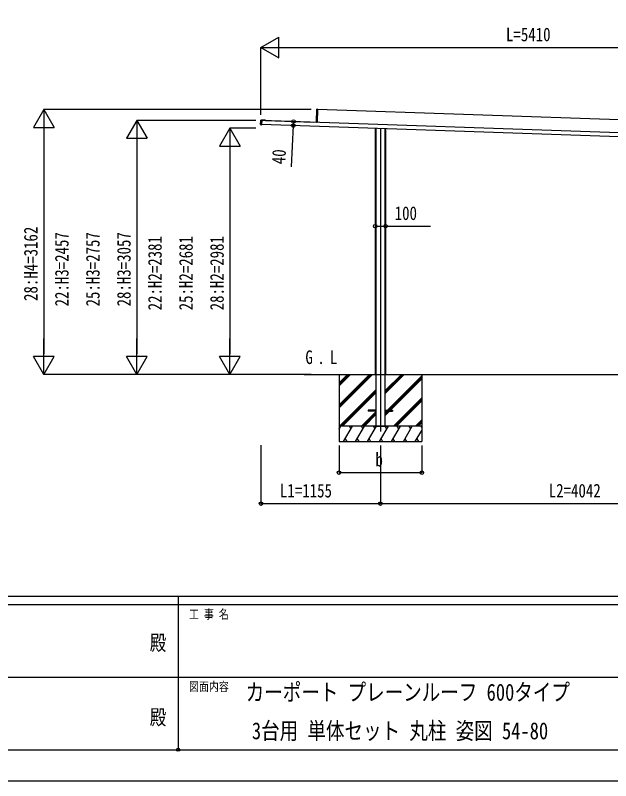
# Model space of a CAD drawing. Units: millimetres, scale not verified. Extents: x -16820 to 16820, y -11880 to 11880.
# Drawn here: x -1594 to 4161, y -11880 to -4477 of the extents above; entities that cross this region are included whole.
import ezdxf
from ezdxf.enums import TextEntityAlignment as Align

# ---------------------------------------------------------------- set-up
doc = ezdxf.new("R2010")
doc.units = ezdxf.units.MM
doc.header["$LTSCALE"] = 60
doc.header["$PDMODE"] = 32
doc.header["$PDSIZE"] = 30
for name, color, linetype in [('0-2_USER1', 3, 'Continuous'), ('0-3_YKK_12', 2, 'Continuous'), ('0-4_YKK_A1', 4, 'Continuous'), ('0-5_YKK_D', 6, 'Continuous'), ('0-6_YKK_ZWAK', 7, 'Continuous')]:
    doc.layers.add(name, color=color, linetype=linetype)
doc.styles.add('ＭＳ ゴシック', font='')
doc.styles.get('ＭＳ ゴシック').set_extended_font_data('MS Gothic')

msp = doc.modelspace()

# ---------------------------------------------------------------- linework, layer by layer
at = {"layer": '0-3_YKK_12'}
msp.add_line((1935.17, -5570.72), (1935.17, -8502.5), dxfattribs=at)
at = {"layer": '0-4_YKK_A1'}
for p, q in [((1316.46, -5511.7), (1320.86, -5385.61)), ((1321.33, -5385.63), (1316.93, -5511.71)), ((1316.96, -5511.72), (1321.36, -5385.63)), ((1321.33, -5385.63), (1320.86, -5385.61)), ((1321.36, -5385.63), (1321.33, -5385.63)), ((1321.83, -5385.65), (1321.36, -5385.63)), ((1327.37, -5385.5), (1321.83, -5385.65)), ((1327.37, -5385.5), (1322.99, -5510.93)), ((6073.18, -5553.73), (1327.29, -5388)), ((777.47, -5532.71), (778.83, -5493.73)), ((779.18, -5533.8), (780.61, -5492.75)), ((779.64, -5533.82), (779.18, -5533.8)), ((787.14, -5535.04), (779.63, -5534.32)), ((781.08, -5492.76), (779.64, -5533.82)), ((779.64, -5533.82), (787.15, -5534.54)), ((780.37, -5535.81), (785.36, -5535.99)), ((781.08, -5492.76), (780.61, -5492.75)), ((788.62, -5492.56), (781.08, -5492.76)), ((795.43, -5491.31), (781.94, -5490.84)), ((785.36, -5535.99), (785.4, -5534.87)), ((786.93, -5491.01), (786.9, -5492.11)), ((787.15, -5534.54), (787.14, -5535.04)), ((788.62, -5492.56), (787.15, -5534.54)), ((6181.85, -5721.93), (787.19, -5533.54)), ((6183.24, -5681.95), (788.59, -5493.56)), ((795.36, -5493.31), (795.43, -5491.31)), ((801.43, -5491.52), (795.43, -5491.31)), ((801.36, -5493.52), (801.43, -5491.52)), ((811.42, -5491.87), (801.43, -5491.52)), ((811.35, -5493.87), (811.42, -5491.87)), ((817.35, -5494.08), (817.42, -5492.08)), ((824.36, -5494.81), (824.37, -5494.51)), ((824.37, -5494.51), (824.4, -5493.91)), ((1287.94, -5511), (1287.95, -5510.7)), ((1287.95, -5510.7), (1287.97, -5510.1)), ((1287.97, -5510.1), (1287.98, -5509.8)), ((1316.93, -5511.71), (1316.46, -5511.7)), ((1317.4, -5511.93), (1318.95, -5511.99)), ((1318.96, -5511.79), (1318.95, -5511.99)), ((1318.95, -5511.99), (1318.95, -5512.14)), ((1319.48, -5511.3), (1322.48, -5511.41)), ((1319.95, -5512.18), (1319.98, -5511.32)), ((1885.17, -5571.88), (1885.17, -7950)), ((1892.03, -5572.12), (1892.03, -8450)), ((1978.3, -5575.13), (1978.3, -8450)), ((1985.17, -5575.37), (1985.17, -7950)), ((1197.68, -7950), (6696.09, -7950)), ((1535.17, -7950), (1535.17, -8600)), ((1535.17, -8243.98), (1829.15, -7950)), ((1535.17, -8258.12), (1843.29, -7950)), ((1535.17, -8272.26), (1857.43, -7950)), ((1535.17, -8031.84), (1617.01, -7950)), ((1535.17, -8045.99), (1631.15, -7950)), ((1535.17, -8060.13), (1645.3, -7950)), ((1978.3, -8137.49), (2165.8, -7950)), ((1978.3, -8123.35), (2151.66, -7950)), ((1978.3, -8109.21), (2137.51, -7950)), ((2004.14, -8295.5), (2335.17, -7964.48)), ((2018.28, -8295.5), (2335.17, -7978.62)), ((2032.43, -8295.5), (2335.17, -7992.76)), ((2335.17, -7950), (2335.17, -8600)), ((1541.27, -8450), (1892.03, -8099.25)), ((1555.42, -8450), (1892.03, -8113.39)), ((1569.56, -8450), (1892.03, -8127.53)), ((2061.77, -8450), (2335.17, -8176.61)), ((2075.92, -8450), (2335.17, -8190.75)), ((2090.06, -8450), (2335.17, -8204.9)), ((1753.41, -8450), (1892.03, -8311.38)), ((1767.55, -8450), (1892.03, -8325.52)), ((1781.69, -8450), (1892.03, -8339.66)), ((1817.67, -8295.5), (1817.67, -8304.5)), ((1892.03, -8295.5), (1817.67, -8295.5)), ((1892.03, -8304.5), (1817.67, -8304.5)), ((1978.3, -8295.5), (2052.67, -8295.5)), ((1978.3, -8349.62), (2023.43, -8304.5)), ((1978.3, -8321.34), (1995.14, -8304.5)), ((1978.3, -8335.48), (2009.28, -8304.5)), ((1978.3, -8304.5), (2052.67, -8304.5)), ((2052.67, -8295.5), (2052.67, -8304.5)), ((2273.91, -8450), (2335.17, -8388.74)), ((2288.05, -8450), (2335.17, -8402.88)), ((2302.19, -8450), (2335.17, -8417.03)), ((2335.17, -8450), (1535.17, -8450)), ((1535.17, -8478.94), (1551.87, -8450)), ((1536.87, -8475.98), (1535.17, -8473.02)), ((1579.71, -8600), (1666.31, -8450)), ((1651.31, -8475.98), (1636.31, -8450)), ((1695.18, -8600), (1781.78, -8450)), ((1766.78, -8475.98), (1751.78, -8450)), ((1810.65, -8600), (1897.25, -8450)), ((1882.25, -8475.98), (1867.25, -8450)), ((1874.27, -8450), (1996.07, -8450)), ((1926.12, -8600), (2012.72, -8450)), ((1997.72, -8475.98), (1982.72, -8450)), ((2041.59, -8600), (2128.2, -8450)), ((2113.19, -8475.98), (2098.19, -8450)), ((2157.06, -8600), (2243.67, -8450)), ((2228.66, -8475.98), (2213.66, -8450)), ((2272.53, -8600), (2335.17, -8491.52)), ((2335.17, -8460.45), (2329.13, -8450)), ((1594.71, -8574.02), (1609.71, -8600)), ((1710.18, -8574.02), (1725.18, -8600)), ((1825.65, -8574.02), (1840.65, -8600)), ((1941.12, -8574.02), (1956.12, -8600)), ((2056.59, -8574.02), (2071.59, -8600)), ((2172.06, -8574.02), (2187.06, -8600)), ((2287.53, -8574.02), (2302.53, -8600)), ((1535.17, -8600), (2335.17, -8600))]:
    msp.add_line(p, q, dxfattribs=at)
for points in [[(1321.83, -5385.65), (1317.43, -5511.73), (1316.96, -5511.72)], [(1321.35, -5385.13), (1326.89, -5384.98), (1326.89, -5385.02)], [(1321.85, -5385.15), (1327.39, -5385), (1327.37, -5385.5)], [(781.1, -5492.26), (788.64, -5492.07), (788.62, -5492.56)], [(823.91, -5492.3), (823.84, -5494.3), (788.6, -5493.07)], [(823.91, -5492.3), (817.42, -5492.08), (811.42, -5491.87)], [(824.4, -5493.91), (824.41, -5493.61), (1287.98, -5509.8)]]:
    msp.add_lwpolyline(points, dxfattribs=at)
for centre, radius, start, end in [((1321.36, -5385.63), 0.5, 91.5, 178), ((1323.39, -5385.45), 2.07, 171.06854, 184.93146), ((1321.86, -5385.65), 0.5, 91.5, 178), ((1323.89, -5385.47), 2.07, 171.06854, 184.93146), ((780.47, -5532.81), 3, 178, 268), ((781.83, -5493.84), 3, 88, 178), ((779.68, -5533.82), 0.5, 178, 264.5), ((781.69, -5534.14), 2.07, 171.06854, 184.93146), ((781.11, -5492.76), 0.5, 91.5, 178), ((783.14, -5492.58), 2.07, 171.06854, 184.93146), ((1315.96, -5511.68), 0.5, 312.39429, 358), ((1316.94, -5513.05), 1.14, 91.7804, 118.73315), ((1316.46, -5511.7), 0.5, 312.39429, 358), ((1317.44, -5513.07), 1.14, 91.7804, 118.73315), ((1315.93, -5511.68), 1, 346.46304, 358), ((1316.43, -5511.7), 1, 346.46304, 358), ((1313.15, -5511.79), 4.26, 355.95127, 358.06825), ((1319.46, -5511.8), 0.5, 88, 178), ((1322.49, -5510.91), 0.5, 268, 358)]:
    msp.add_arc(centre, radius, start, end, dxfattribs=at)
at = {"layer": '0-5_YKK_D'}
for p, q in [((780.21, -4788), (953.42, -4688)), ((953.42, -4888), (953.42, -4688)), ((780.21, -5440.97), (780.21, -4787)), ((780.21, -4788), (953.42, -4888)), ((780.21, -4788), (1126.62, -4788)), ((980.21, -4788), (5990.22, -4788)), ((-1319.79, -5388), (-1419.79, -5561.21)), ((1265.74, -5388), (-1320.79, -5388)), ((-1319.79, -5388), (-1219.79, -5561.21)), ((-1319.79, -5388), (-1319.79, -5734.41)), ((-419.79, -5493.34), (-519.79, -5666.54)), ((732.08, -5493.34), (-420.79, -5493.34)), ((-419.79, -5493.34), (-319.79, -5666.54)), ((-419.79, -5493.34), (-419.79, -5839.75)), ((-1419.79, -5561.21), (-1219.79, -5561.21)), ((-1319.79, -5588), (-1319.79, -7750)), ((480.21, -5569.1), (380.21, -5742.31)), ((731.08, -5569.1), (479.21, -5569.1)), ((480.21, -5569.1), (580.21, -5742.31)), ((480.21, -5569.1), (480.21, -5915.51)), ((-519.79, -5666.54), (-319.79, -5666.54)), ((-419.79, -5693.34), (-419.79, -7750)), ((380.21, -5742.31), (580.21, -5742.31)), ((480.21, -5769.1), (480.21, -7750)), ((-1319.79, -7950), (-1319.79, -7603.59)), ((-419.79, -7950), (-419.79, -7603.59)), ((480.21, -7950), (480.21, -7603.59)), ((-1319.79, -7950), (-1419.79, -7776.8)), ((-1219.79, -7776.8), (-1419.79, -7776.8)), ((-1319.79, -7950), (-1219.79, -7776.8)), ((-419.79, -7950), (-519.79, -7776.8)), ((-319.79, -7776.8), (-519.79, -7776.8)), ((-419.79, -7950), (-319.79, -7776.8)), ((480.21, -7950), (380.21, -7776.8)), ((580.21, -7776.8), (380.21, -7776.8)), ((480.21, -7950), (580.21, -7776.8)), ((1265.74, -7950), (-1320.79, -7950)), ((1265.74, -7950), (-420.79, -7950)), ((1265.74, -7950), (479.21, -7950)), ((780.21, -8636.03), (780.21, -9201)), ((1535.17, -8639.52), (1535.17, -8901)), ((1935.17, -8639.52), (1935.17, -9201)), ((1935.17, -8639.52), (1935.17, -9201)), ((2335.17, -8639.52), (2335.17, -8901)), ((1535.17, -8900), (2335.17, -8900)), ((780.21, -9200), (1935.17, -9200)), ((1935.17, -9200), (5977.12, -9200))]:
    msp.add_line(p, q, dxfattribs=at)
for points in [[(1094.86, -5504.26), (1092.95, -5544.22), (1073.88, -5942.96)], [(1885.17, -6516.51), (1985.17, -6516.51), (2419.57, -6516.51)]]:
    msp.add_lwpolyline(points, dxfattribs=at)
for centre in [(1092.95, -5544.22), (1094.86, -5504.26), (1885.17, -6516.51), (1985.17, -6516.51), (1535.17, -8900), (2335.17, -8900), (780.21, -9200), (1935.17, -9200), (1935.17, -9200)]:
    msp.add_circle(centre, 17, dxfattribs=at)
at = {"layer": '0-6_YKK_ZWAK'}
for p, q in [((15580.08, -10100), (-15619.92, -10100)), ((-19.92, -10100), (-19.92, -11580)), ((-19.92, -10180), (-5219.92, -10180)), ((5180.08, -10180), (-19.92, -10180)), ((-5189.92, -10880), (-19.92, -10880)), ((-19.92, -10880), (5180.08, -10880)), ((-5219.92, -11580), (-19.92, -11580)), ((-19.92, -11580), (5180.08, -11580))]:
    msp.add_line(p, q, dxfattribs=at)
msp.add_lwpolyline([(-16820, -11880), (16820, -11880), (16820, 11880), (-16820, 11880)], close=True, dxfattribs=at)
msp.add_point((-19.92, -11580), dxfattribs=at)

# ---------------------------------------------------------------- texts
at = {"layer": '0-2_USER1', "style": 'ＭＳ ゴシック', "width": 0.8}
for s, height, p in [('G', 132, (1210, -7889.52)), ('L', 132, (1446.42, -7889.52)), ('.', 132, (1325.2, -7889.52)), ('カーポート プレーンルーフ 600タイプ', 164.2, (632.77, -11155.33)), ('3台用 単体セット 丸柱 姿図 54-80', 164.2, (692.51, -11528.67))]:
    msp.add_text(s, height=height, dxfattribs=at).set_placement(p, align=Align.BOTTOM_LEFT)
at = {"layer": '0-5_YKK_D', "style": 'ＭＳ ゴシック', "width": 0.8}
for s, p in [('L=5410', (3149.22, -4768)), ('100', (2073.17, -6496.51)), ('b', (1887.17, -8880)), ('L1=1155', (964.09, -9180)), ('L2=4042', (3562.54, -9180))]:
    msp.add_text(s, height=132, dxfattribs=at).set_placement(p, align=Align.BOTTOM_LEFT)
for s, rotation, p in [('40', 87.262, (1054.86, -5922.03)), ('28:H4=3162', 90, (-1339.79, -7240.2)), ('22:H3=2457', 90, (-1039.79, -7292.87)), ('25:H3=2757', 90, (-739.79, -7292.87)), ('28:H3=3057', 90, (-439.79, -7292.87)), ('22:H2=2381', 90, (-139.79, -7330.75)), ('25:H2=2681', 90, (160.21, -7330.75)), ('28:H2=2981', 90, (460.21, -7330.75))]:
    msp.add_text(s, height=132, rotation=rotation, dxfattribs=at).set_placement(p, align=Align.BOTTOM_LEFT)
at = {"layer": '0-6_YKK_ZWAK', "style": 'ＭＳ ゴシック', "width": 0.8}
for s, height, p in [('工 事 名', 87.98, (85.08, -10340)), ('殿', 146.6, (-294.67, -10663.33)), ('図面内容', 87.98, (85.08, -11040)), ('殿', 146.6, (-294.67, -11383.33))]:
    msp.add_text(s, height=height, dxfattribs=at).set_placement(p, align=Align.BOTTOM_LEFT)

doc.saveas('drawing.dxf')
